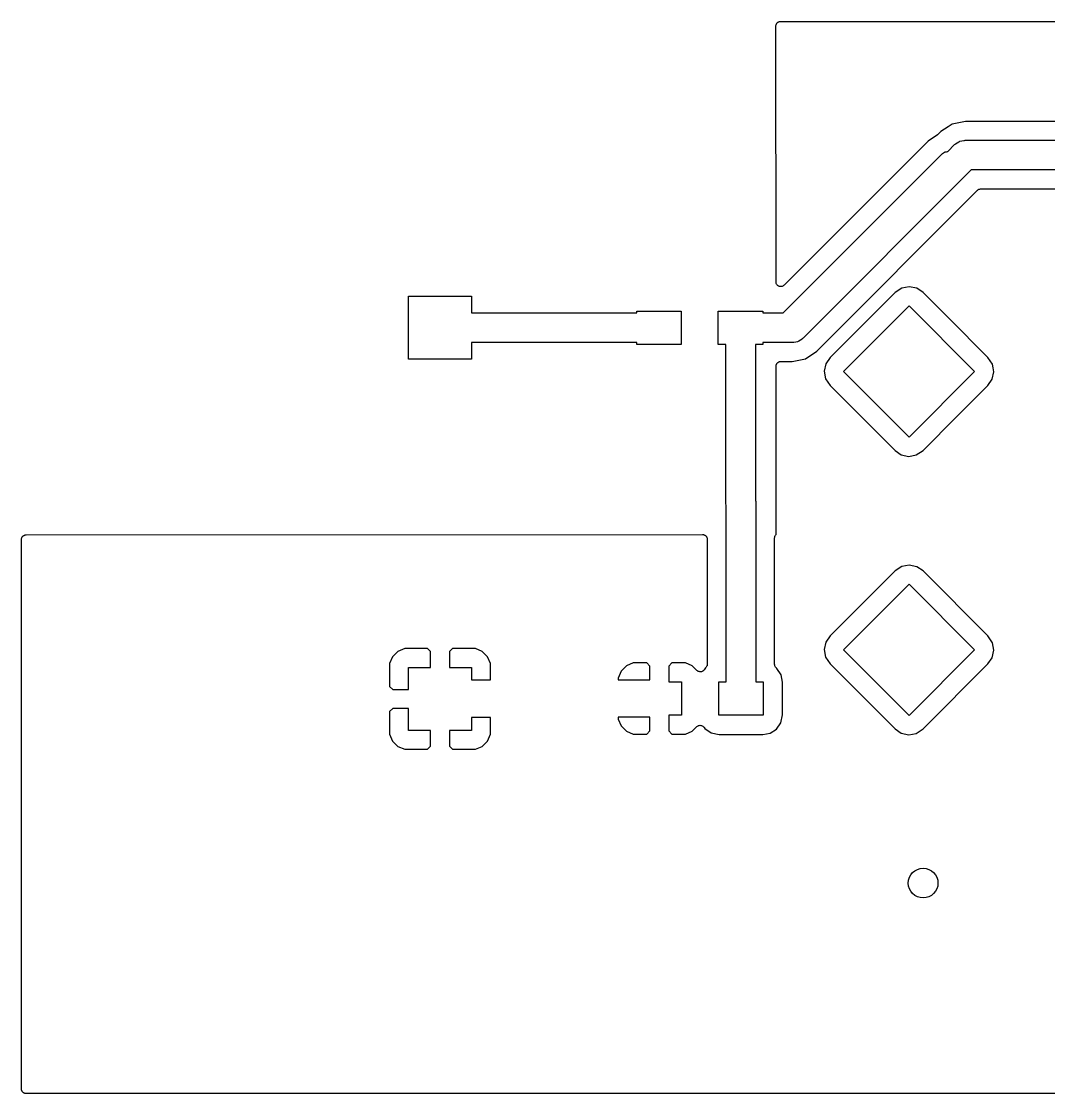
# Model space of a CAD drawing. Extents: x 99 to 248, y -141 to -112.
# Drawn here: x 98.72 to 126.4, y -140.63 to -111.75 of the extents above; entities that cross this region are included whole.
import ezdxf

# ---------------------------------------------------------------- set-up
doc = ezdxf.new("R2010")
doc.units = 0
doc.header["$MEASUREMENT"] = 0
doc.layers.add('BLACK', color=7, linetype='CONTINUOUS')

msp = doc.modelspace()

# ---------------------------------------------------------------- linework, layer by layer
at = {"layer": 'Black'}
for p, q in [((119.089, -111.786), (119.096, -111.778)), ((119.096, -111.778), (119.106, -111.772)), ((119.106, -111.772), (119.114, -111.765)), ((119.114, -111.765), (119.125, -111.761)), ((119.125, -111.761), (119.134, -111.756)), ((119.134, -111.756), (119.145, -111.754)), ((119.145, -111.754), (119.156, -111.75)), ((119.156, -111.75), (119.167, -111.75)), ((119.167, -111.75), (119.178, -111.748)), ((119.178, -111.748), (247.475, -111.748)), ((119.051, -111.875), (119.053, -111.864)), ((119.055, -118.766), (119.051, -111.875)), ((119.053, -111.853), (119.057, -111.843)), ((119.053, -111.864), (119.053, -111.853)), ((119.057, -111.843), (119.058, -111.832)), ((119.058, -111.832), (119.064, -111.822)), ((119.064, -111.822), (119.068, -111.811)), ((119.068, -111.811), (119.075, -111.803)), ((119.075, -111.803), (119.08, -111.793)), ((119.08, -111.793), (119.089, -111.786)), ((123.69, -114.589), (123.499, -114.717)), ((123.803, -114.513), (123.69, -114.589)), ((123.69, -114.589), (123.69, -114.589)), ((124.163, -114.442), (123.803, -114.513)), ((142.947, -114.442), (124.163, -114.442)), ((123.41, -114.803), (123.155, -114.973)), ((123.419, -114.794), (123.41, -114.803)), ((123.429, -114.787), (123.419, -114.794)), ((123.499, -114.717), (123.429, -114.787)), ((124.065, -114.965), (124.115, -114.952)), ((124.115, -114.952), (124.133, -114.953)), ((124.133, -114.953), (124.15, -114.95)), ((124.15, -114.95), (142.96, -114.95)), ((123.155, -114.973), (119.272, -118.856)), ((123.683, -115.251), (123.867, -115.067)), ((123.867, -115.067), (123.882, -115.057)), ((123.882, -115.057), (123.893, -115.044)), ((123.893, -115.044), (123.938, -115.017)), ((123.938, -115.017), (123.981, -114.987)), ((123.981, -114.987), (123.998, -114.983)), ((123.998, -114.983), (124.013, -114.974)), ((124.013, -114.974), (124.065, -114.965)), ((119.246, -119.6), (123.523, -115.323)), ((123.523, -115.323), (123.532, -115.317)), ((123.532, -115.317), (123.539, -115.308)), ((123.539, -115.308), (123.568, -115.292)), ((123.568, -115.292), (123.594, -115.273)), ((123.594, -115.273), (123.605, -115.271)), ((123.605, -115.271), (123.615, -115.265)), ((123.615, -115.265), (123.647, -115.259)), ((123.647, -115.259), (123.678, -115.251)), ((123.678, -115.251), (123.683, -115.251)), ((124.316, -115.75), (119.783, -120.283)), ((142.34, -115.75), (124.316, -115.75)), ((120.151, -120.633), (124.489, -116.295)), ((124.489, -116.295), (124.493, -116.292)), ((124.493, -116.292), (124.497, -116.288)), ((124.497, -116.288), (124.511, -116.279)), ((124.511, -116.279), (124.525, -116.27)), ((124.525, -116.27), (124.53, -116.268)), ((124.53, -116.268), (124.535, -116.266)), ((124.535, -116.266), (124.552, -116.263)), ((124.552, -116.263), (124.568, -116.258)), ((124.568, -116.258), (124.573, -116.259)), ((124.573, -116.259), (124.579, -116.258)), ((124.579, -116.258), (133.228, -116.258)), ((119.058, -118.782), (119.055, -118.766)), ((119.06, -118.799), (119.058, -118.782)), ((119.062, -118.804), (119.06, -118.799)), ((119.063, -118.81), (119.062, -118.804)), ((119.071, -118.824), (119.063, -118.81)), ((119.078, -118.839), (119.071, -118.824)), ((119.082, -118.843), (119.078, -118.839)), ((119.085, -118.848), (119.082, -118.843)), ((119.098, -118.858), (119.085, -118.848)), ((119.11, -118.87), (119.098, -118.858)), ((119.115, -118.872), (119.11, -118.87)), ((119.119, -118.876), (119.115, -118.872)), ((119.135, -118.882), (119.119, -118.876)), ((119.15, -118.889), (119.135, -118.882)), ((119.155, -118.889), (119.15, -118.889)), ((119.16, -118.891), (119.155, -118.889)), ((119.177, -118.891), (119.16, -118.891)), ((119.193, -118.893), (119.177, -118.891)), ((119.199, -118.891), (119.193, -118.893)), ((119.205, -118.891), (119.199, -118.891)), ((119.22, -118.885), (119.205, -118.891)), ((119.236, -118.881), (119.22, -118.885)), ((119.241, -118.878), (119.236, -118.881)), ((119.246, -118.876), (119.241, -118.878)), ((119.259, -118.865), (119.246, -118.876)), ((119.272, -118.856), (119.259, -118.865)), ((122.445, -118.932), (122.263, -119.053)), ((122.647, -118.894), (122.445, -118.932)), ((122.849, -118.938), (122.647, -118.894)), ((123.016, -119.053), (122.849, -118.938)), ((109.15, -120.85), (109.15, -119.15)), ((109.15, -119.15), (110.85, -119.15)), ((110.85, -119.15), (110.85, -119.6)), ((122.263, -119.053), (120.513, -120.804)), ((123.699, -119.735), (123.016, -119.053)), ((115.3, -119.6), (115.3, -119.55)), ((115.3, -119.55), (116.5, -119.55)), ((116.5, -119.55), (116.5, -120.45)), ((117.5, -120.45), (117.5, -119.55)), ((117.5, -119.55), (118.7, -119.55)), ((118.7, -119.55), (118.7, -119.6)), ((120.872, -121.18), (122.64, -119.412)), ((122.64, -119.412), (124.408, -121.18)), ((110.85, -119.6), (115.3, -119.6)), ((118.7, -119.6), (119.246, -119.6)), ((124.767, -120.803), (123.699, -119.735)), ((123.699, -119.735), (123.699, -119.735)), ((115.3, -120.4), (110.85, -120.4)), ((110.85, -120.4), (110.85, -120.85)), ((115.3, -120.45), (115.3, -120.4)), ((119.5, -120.4), (118.7, -120.4)), ((118.7, -120.4), (118.7, -120.45)), ((119.517, -120.397), (119.5, -120.4)), ((119.535, -120.398), (119.517, -120.397)), ((119.585, -120.385), (119.535, -120.398)), ((119.637, -120.376), (119.585, -120.385)), ((119.652, -120.367), (119.637, -120.376)), ((119.669, -120.363), (119.652, -120.367)), ((119.712, -120.333), (119.669, -120.363)), ((119.757, -120.306), (119.712, -120.333)), ((119.768, -120.293), (119.757, -120.306)), ((119.783, -120.283), (119.768, -120.293)), ((116.5, -120.45), (115.3, -120.45)), ((117.7, -120.45), (117.5, -120.45)), ((117.7, -124.71), (117.7, -120.45)), ((118.7, -120.45), (118.5, -120.45)), ((118.5, -120.45), (118.5, -124.653)), ((119.847, -120.837), (120.151, -120.633)), ((110.85, -120.85), (109.15, -120.85)), ((119.059, -121.013), (119.063, -121.003)), ((119.059, -121.024), (119.059, -121.013)), ((119.063, -121.003), (119.065, -120.992)), ((119.065, -120.992), (119.07, -120.982)), ((119.07, -120.982), (119.074, -120.971)), ((119.074, -120.971), (119.081, -120.963)), ((119.081, -120.963), (119.087, -120.953)), ((119.087, -120.953), (119.095, -120.946)), ((119.095, -120.946), (119.102, -120.938)), ((119.102, -120.938), (119.112, -120.932)), ((119.112, -120.932), (119.12, -120.925)), ((119.12, -120.925), (119.131, -120.921)), ((119.131, -120.921), (119.141, -120.916)), ((119.141, -120.916), (119.151, -120.914)), ((119.151, -120.914), (119.162, -120.91)), ((119.162, -120.91), (119.173, -120.91)), ((119.173, -120.91), (119.184, -120.908)), ((119.184, -120.908), (119.487, -120.908)), ((119.487, -120.908), (119.847, -120.837)), ((120.398, -120.971), (120.354, -121.173)), ((120.513, -120.804), (120.398, -120.971)), ((124.888, -120.985), (124.767, -120.803)), ((124.905, -121.077), (124.888, -120.985)), ((119.057, -121.035), (119.059, -121.024)), ((119.057, -121.171), (119.057, -121.035)), ((119.06, -125.558), (119.057, -121.171)), ((120.354, -121.173), (120.392, -121.375)), ((122.64, -122.948), (120.872, -121.18)), ((124.408, -121.18), (122.64, -122.948)), ((124.882, -121.389), (124.926, -121.187)), ((124.926, -121.187), (124.905, -121.077)), ((120.392, -121.375), (120.513, -121.557)), ((120.513, -121.557), (122.264, -123.307)), ((123.923, -122.401), (124.767, -121.556)), ((124.767, -121.556), (124.882, -121.389)), ((123.017, -123.307), (123.923, -122.401)), ((123.923, -122.401), (123.923, -122.401)), ((122.264, -123.307), (122.431, -123.422)), ((122.835, -123.428), (123.017, -123.307)), ((122.431, -123.422), (122.633, -123.466)), ((122.633, -123.466), (122.835, -123.428)), ((117.703, -124.727), (117.7, -124.71)), ((117.702, -124.745), (117.703, -124.727)), ((117.71, -124.777), (117.702, -124.745)), ((117.71, -129.54), (117.71, -124.777)), ((118.5, -124.653), (118.508, -124.685)), ((118.508, -124.685), (118.507, -124.703)), ((118.507, -124.703), (118.51, -124.72)), ((118.51, -124.72), (118.51, -129.54)), ((98.731, -125.653), (98.735, -125.643)), ((98.735, -125.643), (98.742, -125.635)), ((98.742, -125.635), (98.748, -125.625)), ((98.748, -125.625), (98.756, -125.618)), ((98.756, -125.618), (98.763, -125.609)), ((98.763, -125.609), (98.773, -125.604)), ((98.773, -125.604), (98.781, -125.597)), ((98.781, -125.597), (98.792, -125.593)), ((98.792, -125.593), (98.802, -125.587)), ((98.802, -125.587), (98.812, -125.585)), ((98.812, -125.585), (98.823, -125.581)), ((98.823, -125.581), (98.834, -125.581)), ((98.834, -125.581), (98.845, -125.58)), ((98.845, -125.58), (117.075, -125.571)), ((117.075, -125.571), (117.086, -125.573)), ((117.086, -125.573), (117.097, -125.573)), ((117.097, -125.573), (117.107, -125.577)), ((117.107, -125.577), (117.118, -125.579)), ((117.118, -125.579), (117.128, -125.584)), ((117.128, -125.584), (117.138, -125.588)), ((117.138, -125.588), (117.147, -125.595)), ((117.147, -125.595), (117.157, -125.601)), ((117.157, -125.601), (117.164, -125.609)), ((117.164, -125.609), (117.172, -125.616)), ((117.172, -125.616), (117.178, -125.626)), ((117.178, -125.626), (117.185, -125.634)), ((117.185, -125.634), (117.189, -125.645)), ((117.189, -125.645), (117.194, -125.654)), ((119.021, -125.646), (119.023, -125.628)), ((119.023, -125.628), (119.025, -125.624)), ((119.025, -125.624), (119.026, -125.619)), ((119.026, -125.619), (119.034, -125.604)), ((119.034, -125.604), (119.042, -125.589)), ((119.042, -125.589), (119.045, -125.585)), ((119.045, -125.585), (119.048, -125.581)), ((119.048, -125.581), (119.052, -125.577)), ((119.052, -125.577), (119.058, -125.568)), ((119.058, -125.568), (119.06, -125.558)), ((98.718, -125.707), (98.72, -125.696)), ((98.718, -129.024), (98.718, -125.707)), ((98.72, -125.685), (98.724, -125.674)), ((98.72, -125.696), (98.72, -125.685)), ((98.724, -125.674), (98.726, -125.663)), ((98.726, -125.663), (98.731, -125.653)), ((117.194, -125.654), (117.196, -125.665)), ((117.196, -125.665), (117.2, -125.676)), ((117.2, -125.676), (117.2, -125.687)), ((117.2, -125.687), (117.202, -125.698)), ((117.202, -125.698), (117.202, -129.065)), ((119.018, -125.663), (119.021, -125.646)), ((119.018, -128.671), (119.018, -125.663)), ((122.445, -126.432), (122.263, -126.553)), ((122.647, -126.394), (122.445, -126.432)), ((122.849, -126.438), (122.647, -126.394)), ((123.016, -126.553), (122.849, -126.438)), ((122.263, -126.553), (120.513, -128.304)), ((124.767, -128.303), (123.016, -126.553)), ((120.872, -128.68), (122.64, -126.912)), ((122.64, -126.912), (124.408, -128.68)), ((120.398, -128.471), (120.354, -128.673)), ((120.513, -128.304), (120.398, -128.471)), ((124.888, -128.485), (124.767, -128.303)), ((124.926, -128.687), (124.888, -128.485)), ((108.862, -128.719), (108.719, -128.862)), ((109.049, -128.642), (108.862, -128.719)), ((109.662, -128.642), (109.049, -128.642)), ((109.746, -128.726), (109.662, -128.642)), ((109.746, -129.15), (109.746, -128.726)), ((110.338, -128.642), (110.254, -128.726)), ((110.254, -128.726), (110.254, -129.15)), ((110.951, -128.642), (110.338, -128.642)), ((111.138, -128.719), (110.951, -128.642)), ((111.281, -128.862), (111.138, -128.719)), ((119.018, -129.069), (119.018, -128.671)), ((120.354, -128.673), (120.392, -128.875)), ((122.64, -130.448), (120.872, -128.68)), ((124.408, -128.68), (122.64, -130.448)), ((124.882, -128.889), (124.926, -128.687)), ((98.718, -130.286), (98.718, -129.024)), ((108.719, -128.862), (108.642, -129.049)), ((108.642, -129.049), (108.642, -129.662)), ((111.358, -129.049), (111.281, -128.862)), ((111.358, -129.414), (111.358, -129.049)), ((115.022, -129.109), (114.879, -129.252)), ((115.209, -129.032), (115.022, -129.109)), ((115.572, -129.032), (115.209, -129.032)), ((115.656, -129.116), (115.572, -129.032)), ((116.248, -129.032), (116.164, -129.116)), ((116.611, -129.032), (116.248, -129.032)), ((116.798, -129.109), (116.611, -129.032)), ((116.922, -129.234), (116.798, -129.109)), ((117.194, -129.109), (117.185, -129.125)), ((117.195, -129.106), (117.194, -129.109)), ((117.196, -129.103), (117.195, -129.106)), ((117.199, -129.084), (117.196, -129.103)), ((117.202, -129.065), (117.199, -129.084)), ((119.021, -129.086), (119.018, -129.069)), ((119.023, -129.103), (119.021, -129.086)), ((119.025, -129.107), (119.023, -129.103)), ((119.026, -129.112), (119.025, -129.107)), ((120.392, -128.875), (120.513, -129.057)), ((120.513, -129.057), (122.264, -130.807)), ((123.017, -130.807), (124.767, -129.056)), ((124.767, -129.056), (124.882, -128.889)), ((109.15, -129.746), (109.15, -129.15)), ((109.15, -129.15), (109.746, -129.15)), ((110.254, -129.15), (110.85, -129.15)), ((110.85, -129.15), (110.85, -129.49)), ((114.879, -129.252), (114.802, -129.439)), ((115.656, -129.49), (115.656, -129.116)), ((116.164, -129.116), (116.164, -129.54)), ((116.923, -129.234), (116.922, -129.234)), ((116.923, -129.235), (116.923, -129.234)), ((116.941, -129.247), (116.923, -129.235)), ((116.958, -129.259), (116.941, -129.247)), ((116.959, -129.259), (116.958, -129.259)), ((116.96, -129.26), (116.959, -129.259)), ((116.98, -129.265), (116.96, -129.26)), ((117.001, -129.271), (116.98, -129.265)), ((117.002, -129.27), (117.001, -129.271)), ((117.024, -129.269), (117.002, -129.271)), ((117.002, -129.271), (117.002, -129.27)), ((117.045, -129.267), (117.024, -129.269)), ((117.046, -129.266), (117.045, -129.267)), ((117.066, -129.257), (117.046, -129.266)), ((117.046, -129.266), (117.046, -129.266)), ((117.085, -129.248), (117.066, -129.257)), ((117.086, -129.247), (117.085, -129.248)), ((117.085, -129.248), (117.085, -129.248)), ((117.101, -129.232), (117.086, -129.247)), ((117.116, -129.217), (117.101, -129.232)), ((117.117, -129.216), (117.116, -129.216)), ((117.116, -129.216), (117.116, -129.217)), ((117.152, -129.165), (117.117, -129.216)), ((117.158, -129.159), (117.152, -129.165)), ((117.172, -129.147), (117.158, -129.159)), ((117.174, -129.144), (117.172, -129.147)), ((117.176, -129.142), (117.174, -129.144)), ((117.185, -129.125), (117.176, -129.142)), ((119.034, -129.127), (119.026, -129.112)), ((119.042, -129.143), (119.034, -129.127)), ((119.045, -129.146), (119.042, -129.143)), ((119.048, -129.15), (119.045, -129.146)), ((119.061, -129.161), (119.048, -129.15)), ((119.073, -129.174), (119.061, -129.161)), ((119.081, -129.179), (119.073, -129.174)), ((119.193, -129.353), (119.081, -129.179)), ((119.23, -129.552), (119.193, -129.353)), ((108.642, -129.662), (108.726, -129.746)), ((110.85, -129.49), (111.358, -129.49)), ((111.358, -129.49), (111.358, -129.414)), ((114.802, -129.439), (114.802, -129.49)), ((114.802, -129.49), (115.656, -129.49)), ((116.164, -129.54), (116.51, -129.54)), ((116.51, -129.54), (116.51, -130.44)), ((117.51, -130.44), (117.51, -129.54)), ((117.51, -129.54), (117.71, -129.54)), ((118.51, -129.54), (118.71, -129.54)), ((118.71, -129.54), (118.71, -130.44)), ((119.23, -130.427), (119.23, -129.552)), ((108.726, -129.746), (109.15, -129.746)), ((108.726, -130.254), (108.642, -130.338)), ((109.15, -130.254), (108.726, -130.254)), ((109.15, -130.85), (109.15, -130.254)), ((98.718, -140.505), (98.718, -130.286)), ((108.642, -130.338), (108.642, -130.951)), ((110.85, -130.5), (110.85, -130.85)), ((111.358, -130.5), (110.85, -130.5)), ((111.358, -130.951), (111.358, -130.5)), ((114.802, -130.49), (114.802, -130.541)), ((115.656, -130.49), (114.802, -130.49)), ((114.802, -130.541), (114.879, -130.728)), ((115.656, -130.864), (115.656, -130.49)), ((116.51, -130.44), (116.164, -130.44)), ((116.164, -130.44), (116.164, -130.864)), ((118.71, -130.44), (117.51, -130.44)), ((119.187, -130.641), (119.23, -130.427)), ((114.879, -130.728), (115.022, -130.871)), ((116.798, -130.871), (116.921, -130.747)), ((116.921, -130.747), (116.923, -130.746)), ((116.923, -130.746), (116.925, -130.744)), ((116.925, -130.744), (116.941, -130.733)), ((116.941, -130.733), (116.957, -130.722)), ((116.957, -130.722), (116.96, -130.721)), ((116.96, -130.721), (116.962, -130.72)), ((116.962, -130.72), (116.981, -130.716)), ((116.981, -130.716), (117, -130.711)), ((117, -130.711), (117.002, -130.711)), ((117.002, -130.711), (117.005, -130.71)), ((117.005, -130.71), (117.024, -130.713)), ((117.024, -130.713), (117.044, -130.714)), ((117.044, -130.714), (117.046, -130.715)), ((117.046, -130.715), (117.049, -130.716)), ((117.049, -130.716), (117.066, -130.725)), ((117.066, -130.725), (117.084, -130.733)), ((117.084, -130.733), (117.086, -130.735)), ((117.086, -130.735), (117.088, -130.736)), ((117.088, -130.736), (117.101, -130.75)), ((117.101, -130.75), (117.115, -130.764)), ((117.115, -130.764), (117.116, -130.767)), ((117.116, -130.767), (117.118, -130.768)), ((117.118, -130.768), (117.139, -130.801)), ((117.139, -130.801), (117.309, -130.917)), ((118.897, -130.923), (119.071, -130.811)), ((119.071, -130.811), (119.187, -130.641)), ((122.264, -130.807), (122.431, -130.922)), ((122.835, -130.928), (123.017, -130.807)), ((108.642, -130.951), (108.719, -131.138)), ((109.746, -130.85), (109.15, -130.85)), ((109.746, -131.274), (109.746, -130.85)), ((110.85, -130.85), (110.254, -130.85)), ((110.254, -130.85), (110.254, -131.274)), ((111.281, -131.138), (111.358, -130.951)), ((115.022, -130.871), (115.209, -130.948)), ((115.209, -130.948), (115.572, -130.948)), ((115.572, -130.948), (115.656, -130.864)), ((116.164, -130.864), (116.248, -130.948)), ((116.248, -130.948), (116.611, -130.948)), ((116.611, -130.948), (116.798, -130.871)), ((117.309, -130.917), (117.523, -130.96)), ((117.523, -130.96), (118.698, -130.96)), ((118.698, -130.96), (118.897, -130.923)), ((122.431, -130.922), (122.633, -130.966)), ((122.633, -130.966), (122.835, -130.928)), ((108.719, -131.138), (108.862, -131.281)), ((108.862, -131.281), (109.049, -131.358)), ((109.049, -131.358), (109.662, -131.358)), ((109.662, -131.358), (109.746, -131.274)), ((110.254, -131.274), (110.338, -131.358)), ((110.338, -131.358), (110.951, -131.358)), ((110.951, -131.358), (111.138, -131.281)), ((111.138, -131.281), (111.281, -131.138)), ((98.72, -140.516), (98.718, -140.505)), ((98.72, -140.527), (98.72, -140.516)), ((98.724, -140.537), (98.72, -140.527)), ((98.726, -140.548), (98.724, -140.537)), ((98.731, -140.558), (98.726, -140.548)), ((98.735, -140.569), (98.731, -140.558)), ((98.742, -140.577), (98.735, -140.569)), ((98.748, -140.587), (98.742, -140.577)), ((98.756, -140.594), (98.748, -140.587)), ((98.763, -140.602), (98.756, -140.594)), ((98.773, -140.608), (98.763, -140.602)), ((98.781, -140.615), (98.773, -140.608)), ((98.792, -140.619), (98.781, -140.615)), ((98.802, -140.624), (98.792, -140.619)), ((98.812, -140.626), (98.802, -140.624)), ((98.823, -140.63), (98.812, -140.626)), ((98.834, -140.63), (98.823, -140.63)), ((98.845, -140.632), (98.834, -140.63)), ((156.678, -140.632), (98.845, -140.632))]:
    msp.add_line(p, q, dxfattribs=at)
msp.add_circle((123.02, -134.96), 0.4, dxfattribs=at)

doc.saveas('drawing.dxf')
